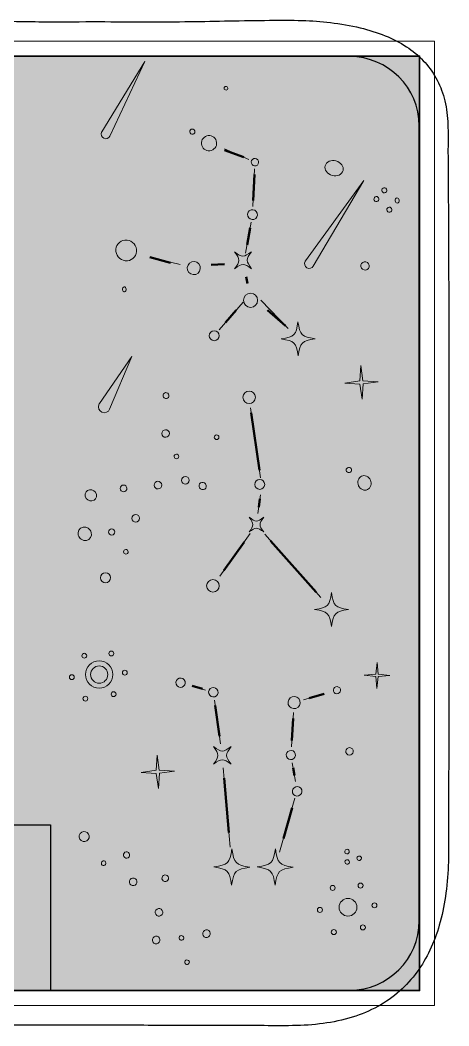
# Model space of a CAD drawing. Header units: millimetres. Extents: x -366 to 289, y -244 to 75.
# Drawn here: x -300.5 to -275.5, y -18.7 to 39.7 of the extents above; entities that cross this region are included whole.
import ezdxf

# ---------------------------------------------------------------- set-up
doc = ezdxf.new("R2010")
doc.units = ezdxf.units.MM
doc.header["$MEASUREMENT"] = 0
doc.layers.add('_U+56FE_U+5C42 1', color=7, linetype='Continuous')

# ---------------------------------------------------------------- blocks, each defined once
blk = doc.blocks.new('block 34')
at = {"layer": '_U+56FE_U+5C42 1', "true_color": 0xffffff}
h = blk.add_hatch(color=7, dxfattribs=at)
h.dxf.hatch_style = 2
h.paths.add_polyline_path([(-342.466, 37.619), (-277.225, 37.619), (-277.225, -16.659), (-342.466, -16.659)])
at = {"layer": '_U+56FE_U+5C42 1', "lineweight": 0}
for points in [[(-342.466, 37.619), (-277.225, 37.619), (-277.225, -16.659), (-342.466, -16.659), (-342.466, 37.619)], [(-342.43, -16.623), (-277.261, -16.623), (-277.261, 37.583), (-342.43, 37.583), (-342.43, -16.623)]]:
    blk.add_lwpolyline(points, dxfattribs=at)
at = {"layer": '_U+56FE_U+5C42 1', "color": 1, "lineweight": 25, "true_color": 0xff1515}
blk.add_open_spline([(-338.836, 37.583), (-338.836, 37.583), (-281.287, 37.583), (-281.287, 37.583), (-279.063, 37.583), (-277.261, 35.781), (-277.261, 33.557), (-277.261, 33.557), (-277.261, -12.597), (-277.261, -12.597), (-277.261, -14.82), (-279.063, -16.623), (-281.287, -16.623), (-281.287, -16.623), (-298.683, -16.623), (-298.683, -16.623), (-298.683, -16.623), (-298.683, -7.025), (-298.683, -7.025), (-298.683, -7.025), (-309.671, -7.025), (-309.671, -7.025), (-309.671, -7.025), (-309.671, -16.623), (-309.671, -16.623), (-309.671, -16.623), (-338.404, -16.623), (-338.404, -16.623), (-340.628, -16.623), (-342.43, -14.82), (-342.43, -12.597), (-342.43, -12.597), (-342.43, 33.988), (-342.43, 33.988), (-342.43, 35.974), (-340.821, 37.583), (-338.836, 37.583)], degree=3, knots=[0, 0, 0, 0, 1, 1, 1, 2, 2, 2, 3, 3, 3, 4, 4, 4, 5, 5, 5, 6, 6, 6, 7, 7, 7, 8, 8, 8, 9, 9, 9, 10, 10, 10, 11, 11, 11, 12, 12, 12, 12], dxfattribs=at)
blk = doc.blocks.new('block 33')
at = {"layer": '_U+56FE_U+5C42 1', "lineweight": 0}
blk.add_lwpolyline([(-343.329, -17.521), (-276.362, -17.521), (-276.362, 38.482), (-343.329, 38.482), (-343.329, -17.521)], dxfattribs=at)
at = {"layer": '_U+56FE_U+5C42 1'}
blk.add_blockref('block 34', (0, 0), dxfattribs=at)
blk = doc.blocks.new('block 32')
at = {"layer": '_U+56FE_U+5C42 1'}
blk.add_blockref('block 33', (0, 0), dxfattribs=at)
blk = doc.blocks.new('block 31')
at = {"layer": '_U+56FE_U+5C42 1', "lineweight": 0}
blk.add_open_spline([(-338.836, 37.583), (-338.836, 37.583), (-281.287, 37.583), (-281.287, 37.583), (-279.063, 37.583), (-277.261, 35.781), (-277.261, 33.557), (-277.261, 33.557), (-277.261, -12.597), (-277.261, -12.597), (-277.261, -14.82), (-279.063, -16.623), (-281.287, -16.623), (-281.287, -16.623), (-298.683, -16.623), (-298.683, -16.623), (-298.683, -16.623), (-298.683, -7.025), (-298.683, -7.025), (-298.683, -7.025), (-309.671, -7.025), (-309.671, -7.025), (-309.671, -7.025), (-309.671, -16.623), (-309.671, -16.623), (-309.671, -16.623), (-338.404, -16.623), (-338.404, -16.623), (-340.628, -16.623), (-342.43, -14.82), (-342.43, -12.597), (-342.43, -12.597), (-342.43, 33.988), (-342.43, 33.988), (-342.43, 35.974), (-340.821, 37.583), (-338.836, 37.583)], degree=3, knots=[0, 0, 0, 0, 1, 1, 1, 2, 2, 2, 3, 3, 3, 4, 4, 4, 5, 5, 5, 6, 6, 6, 7, 7, 7, 8, 8, 8, 9, 9, 9, 10, 10, 10, 11, 11, 11, 12, 12, 12, 12], dxfattribs=at)
at = {"layer": '_U+56FE_U+5C42 1'}
blk.add_blockref('block 32', (0, 0), dxfattribs=at)
blk = doc.blocks.new('block 35')
at = {"layer": '_U+56FE_U+5C42 1', "lineweight": 0}
for points, knots in [([(-331.897, -7.636), (-330.902, -7.608), (-330.077, -8.417), (-330.082, -9.423), (-330.086, -10.443), (-330.879, -11.218), (-331.912, -11.217), (-332.942, -11.217), (-333.735, -10.431), (-333.734, -9.4), (-333.733, -8.44), (-332.92, -7.597), (-331.897, -7.636)], [0, 0, 0, 0, 1, 1, 1, 2, 2, 2, 3, 3, 3, 4, 4, 4, 4]), ([(-328.998, -9.416), (-328.998, -8.898), (-328.996, -8.381), (-328.999, -7.863), (-329, -7.753), (-328.963, -7.694), (-328.847, -7.696), (-328.275, -7.706), (-327.701, -7.694), (-327.131, -7.732), (-326.798, -7.754), (-326.488, -7.886), (-326.313, -8.21), (-326.279, -8.273), (-326.248, -8.34), (-326.231, -8.409), (-326.124, -8.864), (-326.155, -9.448), (-326.535, -9.748), (-326.588, -9.79), (-326.644, -9.831), (-326.703, -9.861), (-326.797, -9.909), (-326.798, -9.968), (-326.743, -10.045), (-326.517, -10.362), (-326.291, -10.678), (-326.068, -10.996), (-326.044, -11.031), (-326.038, -11.078), (-326.024, -11.119), (-326.063, -11.13), (-326.102, -11.151), (-326.141, -11.152), (-326.353, -11.155), (-326.565, -11.15), (-326.777, -11.156), (-326.877, -11.159), (-326.944, -11.121), (-326.999, -11.04), (-327.2, -10.747), (-327.404, -10.457), (-327.604, -10.164), (-327.656, -10.087), (-327.719, -10.045), (-327.815, -10.052), (-327.9, -10.057), (-327.985, -10.057), (-328.069, -10.052), (-328.169, -10.047), (-328.206, -10.091), (-328.205, -10.187), (-328.203, -10.454), (-328.21, -10.722), (-328.203, -10.989), (-328.2, -11.113), (-328.253, -11.156), (-328.368, -11.154), (-328.521, -11.151), (-328.674, -11.154), (-328.826, -11.153), (-328.968, -11.153), (-328.996, -11.126), (-328.997, -10.981), (-328.998, -10.459), (-328.997, -9.937), (-328.997, -9.416), (-328.997, -9.416), (-328.998, -9.416), (-328.998, -9.416)], [0, 0, 0, 0, 1, 1, 1, 2, 2, 2, 3, 3, 3, 4, 4, 4, 5, 5, 5, 6, 6, 6, 7, 7, 7, 8, 8, 8, 9, 9, 9, 10, 10, 10, 11, 11, 11, 12, 12, 12, 13, 13, 13, 14, 14, 14, 15, 15, 15, 16, 16, 16, 17, 17, 17, 18, 18, 18, 19, 19, 19, 20, 20, 20, 21, 21, 21, 22, 22, 22, 23, 23, 23, 23]), ([(-322.765, -9.329), (-322.618, -9.445), (-322.459, -9.534), (-322.346, -9.664), (-321.967, -10.097), (-322.199, -10.891), (-322.753, -11.05), (-322.965, -11.112), (-323.192, -11.142), (-323.414, -11.149), (-323.863, -11.164), (-324.313, -11.154), (-324.763, -11.154), (-324.915, -11.154), (-324.94, -11.129), (-324.94, -10.975), (-324.941, -9.953), (-324.942, -8.93), (-324.941, -7.908), (-324.941, -7.707), (-324.926, -7.694), (-324.72, -7.695), (-324.275, -7.696), (-323.829, -7.694), (-323.384, -7.703), (-323.108, -7.709), (-322.847, -7.771), (-322.633, -7.965), (-322.498, -8.088), (-322.407, -8.238), (-322.379, -8.42), (-322.323, -8.776), (-322.388, -9.087), (-322.721, -9.291), (-322.739, -9.302), (-322.753, -9.318), (-322.765, -9.329)], [0, 0, 0, 0, 1, 1, 1, 2, 2, 2, 3, 3, 3, 4, 4, 4, 5, 5, 5, 6, 6, 6, 7, 7, 7, 8, 8, 8, 9, 9, 9, 10, 10, 10, 11, 11, 11, 12, 12, 12, 12]), ([(-320.292, -9.424), (-320.292, -9.95), (-320.295, -10.476), (-320.29, -11.001), (-320.289, -11.111), (-320.328, -11.157), (-320.436, -11.155), (-320.602, -11.152), (-320.767, -11.154), (-320.932, -11.154), (-321.028, -11.154), (-321.078, -11.121), (-321.078, -11.012), (-321.075, -9.956), (-321.075, -8.901), (-321.077, -7.845), (-321.078, -7.741), (-321.036, -7.698), (-320.936, -7.698), (-320.767, -7.698), (-320.597, -7.697), (-320.428, -7.697), (-320.328, -7.697), (-320.289, -7.743), (-320.29, -7.848), (-320.295, -8.373), (-320.293, -8.899), (-320.292, -9.424)], [0, 0, 0, 0, 1, 1, 1, 2, 2, 2, 3, 3, 3, 4, 4, 4, 5, 5, 5, 6, 6, 6, 7, 7, 7, 8, 8, 8, 9, 9, 9, 9]), ([(-317.449, -9.771), (-317.449, -10.183), (-317.452, -10.594), (-317.447, -11.005), (-317.446, -11.115), (-317.484, -11.159), (-317.594, -11.155), (-317.751, -11.15), (-317.908, -11.151), (-318.065, -11.155), (-318.177, -11.159), (-318.221, -11.119), (-318.221, -11.001), (-318.218, -10.191), (-318.22, -9.38), (-318.221, -8.57), (-318.221, -8.384), (-318.234, -8.371), (-318.426, -8.371), (-318.634, -8.37), (-318.841, -8.369), (-319.049, -8.371), (-319.161, -8.373), (-319.212, -8.325), (-319.207, -8.21), (-319.202, -8.092), (-319.199, -7.972), (-319.207, -7.854), (-319.215, -7.726), (-319.154, -7.697), (-319.039, -7.698), (-318.399, -7.7), (-317.759, -7.697), (-317.118, -7.697), (-316.961, -7.697), (-316.804, -7.697), (-316.648, -7.698), (-316.476, -7.7), (-316.465, -7.712), (-316.464, -7.876), (-316.463, -7.982), (-316.461, -8.088), (-316.462, -8.194), (-316.462, -8.344), (-316.488, -8.371), (-316.641, -8.372), (-316.84, -8.373), (-317.04, -8.37), (-317.239, -8.371), (-317.446, -8.372), (-317.448, -8.375), (-317.448, -8.588), (-317.448, -8.983), (-317.448, -9.377), (-317.448, -9.771), (-317.448, -9.771), (-317.449, -9.771), (-317.449, -9.771)], [0, 0, 0, 0, 1, 1, 1, 2, 2, 2, 3, 3, 3, 4, 4, 4, 5, 5, 5, 6, 6, 6, 7, 7, 7, 8, 8, 8, 9, 9, 9, 10, 10, 10, 11, 11, 11, 12, 12, 12, 13, 13, 13, 14, 14, 14, 15, 15, 15, 16, 16, 16, 17, 17, 17, 18, 18, 18, 19, 19, 19, 19]), ([(-330.889, -9.456), (-330.875, -9.149), (-330.967, -8.882), (-331.167, -8.648), (-331.491, -8.27), (-332.037, -8.224), (-332.412, -8.452), (-332.977, -8.796), (-333.071, -9.614), (-332.718, -10.111), (-332.43, -10.515), (-331.903, -10.65), (-331.466, -10.425), (-331.076, -10.225), (-330.9, -9.887), (-330.889, -9.456)], [0, 0, 0, 0, 1, 1, 1, 2, 2, 2, 3, 3, 3, 4, 4, 4, 5, 5, 5, 5]), ([(-328.205, -8.874), (-328.206, -8.874), (-328.206, -8.874), (-328.206, -8.874), (-328.206, -8.997), (-328.203, -9.12), (-328.207, -9.243), (-328.21, -9.338), (-328.176, -9.385), (-328.075, -9.382), (-327.872, -9.376), (-327.667, -9.388), (-327.465, -9.369), (-327.18, -9.342), (-327.033, -9.247), (-326.982, -8.978), (-326.926, -8.684), (-327.039, -8.374), (-327.418, -8.374), (-327.643, -8.374), (-327.867, -8.37), (-328.092, -8.364), (-328.177, -8.362), (-328.205, -8.405), (-328.205, -8.48), (-328.205, -8.612), (-328.205, -8.743), (-328.205, -8.874)], [0, 0, 0, 0, 1, 1, 1, 2, 2, 2, 3, 3, 3, 4, 4, 4, 5, 5, 5, 6, 6, 6, 7, 7, 7, 8, 8, 8, 9, 9, 9, 9]), ([(-323.784, -9.085), (-323.784, -9.086), (-323.784, -9.088), (-323.784, -9.089), (-323.666, -9.078), (-323.547, -9.074), (-323.43, -9.056), (-323.255, -9.028), (-323.158, -8.906), (-323.157, -8.728), (-323.157, -8.541), (-323.254, -8.404), (-323.427, -8.384), (-323.62, -8.362), (-323.815, -8.363), (-324.009, -8.353), (-324.107, -8.347), (-324.148, -8.395), (-324.148, -8.489), (-324.147, -8.633), (-324.15, -8.777), (-324.148, -8.921), (-324.146, -9.068), (-324.127, -9.084), (-323.975, -9.085), (-323.911, -9.085), (-323.848, -9.085), (-323.784, -9.085)], [0, 0, 0, 0, 1, 1, 1, 2, 2, 2, 3, 3, 3, 4, 4, 4, 5, 5, 5, 6, 6, 6, 7, 7, 7, 8, 8, 8, 9, 9, 9, 9]), ([(-323.732, -10.49), (-323.732, -10.493), (-323.732, -10.496), (-323.732, -10.499), (-323.58, -10.488), (-323.425, -10.488), (-323.276, -10.46), (-323.195, -10.445), (-323.103, -10.399), (-323.05, -10.337), (-322.851, -10.103), (-322.988, -9.77), (-323.303, -9.734), (-323.547, -9.707), (-323.794, -9.716), (-324.04, -9.708), (-324.115, -9.706), (-324.148, -9.748), (-324.148, -9.819), (-324.148, -10.006), (-324.147, -10.192), (-324.146, -10.379), (-324.146, -10.458), (-324.103, -10.492), (-324.025, -10.491), (-323.927, -10.489), (-323.83, -10.49), (-323.732, -10.49)], [0, 0, 0, 0, 1, 1, 1, 2, 2, 2, 3, 3, 3, 4, 4, 4, 5, 5, 5, 6, 6, 6, 7, 7, 7, 8, 8, 8, 9, 9, 9, 9])]:
    blk.add_open_spline(points, degree=3, knots=knots, dxfattribs=at)
blk = doc.blocks.new('block 30')
at = {"layer": '_U+56FE_U+5C42 1'}
for name in ['block 31', 'block 35']:
    blk.add_blockref(name, (0, 0), dxfattribs=at)
blk = doc.blocks.new('block 47')
at = {"layer": '_U+56FE_U+5C42 1', "color": 7, "lineweight": 25, "true_color": 0xffffff}
blk.add_open_spline([(-302.414, 39.665), (-301.249, 39.637), (-300.083, 39.612), (-298.918, 39.607), (-297.903, 39.603), (-296.889, 39.614), (-295.874, 39.612), (-294.939, 39.61), (-294.005, 39.598), (-293.07, 39.597), (-292.234, 39.595), (-291.399, 39.603), (-290.563, 39.615), (-289.808, 39.626), (-289.053, 39.641), (-288.298, 39.654), (-287.518, 39.668), (-286.739, 39.679), (-285.96, 39.688), (-285.321, 39.695), (-284.683, 39.7), (-284.045, 39.679), (-283.501, 39.661), (-282.956, 39.623), (-282.415, 39.559), (-281.836, 39.49), (-281.259, 39.391), (-280.692, 39.253), (-280.194, 39.132), (-279.704, 38.981), (-279.229, 38.789), (-278.801, 38.616), (-278.386, 38.409), (-278, 38.157), (-277.644, 37.924), (-277.312, 37.653), (-277.02, 37.345), (-276.735, 37.045), (-276.487, 36.71), (-276.284, 36.349), (-276.078, 35.98), (-275.919, 35.585), (-275.81, 35.177), (-275.69, 34.734), (-275.629, 34.277), (-275.602, 33.819), (-275.573, 33.337), (-275.583, 32.854), (-275.585, 32.372), (-275.588, 31.862), (-275.581, 31.353), (-275.577, 30.843), (-275.573, 30.371), (-275.571, 29.899), (-275.568, 29.426), (-275.566, 29.025), (-275.564, 28.624), (-275.562, 28.222), (-275.56, 27.753), (-275.558, 27.283), (-275.556, 26.814), (-275.553, 26.214), (-275.55, 25.615), (-275.548, 25.015), (-275.546, 24.195), (-275.543, 23.375), (-275.542, 22.556), (-275.54, 21.448), (-275.539, 20.34), (-275.538, 19.233), (-275.537, 17.92), (-275.536, 16.607), (-275.535, 15.294), (-275.534, 14.163), (-275.534, 13.032), (-275.533, 11.901), (-275.533, 10.686), (-275.533, 9.471), (-275.533, 8.256), (-275.534, 7.059), (-275.535, 5.862), (-275.536, 4.665), (-275.537, 3.417), (-275.538, 2.168), (-275.54, 0.919), (-275.541, -0.103), (-275.543, -1.125), (-275.544, -2.147), (-275.546, -2.969), (-275.546, -3.791), (-275.548, -4.614), (-275.55, -5.466), (-275.553, -6.319), (-275.55, -7.172), (-275.548, -7.839), (-275.542, -8.506), (-275.564, -9.174), (-275.583, -9.776), (-275.625, -10.378), (-275.705, -10.975), (-275.78, -11.54), (-275.888, -12.101), (-276.037, -12.652), (-276.173, -13.159), (-276.343, -13.656), (-276.558, -14.135), (-276.759, -14.583), (-276.999, -15.015), (-277.28, -15.419), (-277.564, -15.828), (-277.89, -16.208), (-278.253, -16.549), (-278.63, -16.902), (-279.048, -17.213), (-279.495, -17.474), (-279.953, -17.742), (-280.441, -17.958), (-280.944, -18.128), (-281.488, -18.312), (-282.05, -18.441), (-282.618, -18.528), (-283.202, -18.617), (-283.791, -18.661), (-284.381, -18.679), (-285.008, -18.698), (-285.636, -18.688), (-286.263, -18.685), (-286.908, -18.681), (-287.552, -18.684), (-288.197, -18.684), (-288.79, -18.685), (-289.384, -18.683), (-289.977, -18.68), (-290.659, -18.678), (-291.342, -18.675), (-292.024, -18.671), (-292.686, -18.668), (-293.349, -18.665), (-294.011, -18.663), (-294.74, -18.66), (-295.469, -18.659), (-296.198, -18.659), (-296.945, -18.659), (-297.692, -18.661), (-298.439, -18.662), (-299.271, -18.662), (-300.102, -18.662), (-300.934, -18.665), (-302.084, -18.668), (-303.233, -18.676), (-304.382, -18.683)], degree=3, knots=[0, 0, 0, 0, 1, 1, 1, 2, 2, 2, 3, 3, 3, 4, 4, 4, 5, 5, 5, 6, 6, 6, 7, 7, 7, 8, 8, 8, 9, 9, 9, 10, 10, 10, 11, 11, 11, 12, 12, 12, 13, 13, 13, 14, 14, 14, 15, 15, 15, 16, 16, 16, 17, 17, 17, 18, 18, 18, 19, 19, 19, 20, 20, 20, 21, 21, 21, 22, 22, 22, 23, 23, 23, 24, 24, 24, 25, 25, 25, 26, 26, 26, 27, 27, 27, 28, 28, 28, 29, 29, 29, 30, 30, 30, 31, 31, 31, 32, 32, 32, 33, 33, 33, 34, 34, 34, 35, 35, 35, 36, 36, 36, 37, 37, 37, 38, 38, 38, 39, 39, 39, 40, 40, 40, 41, 41, 41, 42, 42, 42, 43, 43, 43, 44, 44, 44, 45, 45, 45, 46, 46, 46, 47, 47, 47, 48, 48, 48, 49, 49, 49, 50, 50, 50, 50], dxfattribs=at)
blk = doc.blocks.new('block 38')
at = {"layer": '_U+56FE_U+5C42 1'}
blk.add_blockref('block 47', (0, 0), dxfattribs=at)
blk = doc.blocks.new('block 36')
at = {"layer": '_U+56FE_U+5C42 1'}
blk.add_blockref('block 38', (0, 0), dxfattribs=at)
blk = doc.blocks.new('block 352')
at = {"layer": '_U+56FE_U+5C42 1', "lineweight": 0}
blk.add_open_spline([(-290.864, 1.308), (-290.818, 1.164), (-290.899, 1.011), (-291.043, 0.965), (-291.187, 0.92), (-291.341, 1), (-291.386, 1.145), (-291.431, 1.289), (-291.351, 1.442), (-291.207, 1.488), (-291.063, 1.533), (-290.909, 1.453), (-290.864, 1.308)], degree=3, knots=[0, 0, 0, 0, 1, 1, 1, 2, 2, 2, 3, 3, 3, 4, 4, 4, 4], dxfattribs=at)
blk = doc.blocks.new('block 355')
at = {"layer": '_U+56FE_U+5C42 1', "lineweight": 0}
blk.add_lwpolyline([(-284.441, -4.505), (-284.634, -3.432)], dxfattribs=at)
blk = doc.blocks.new('block 356')
at = {"layer": '_U+56FE_U+5C42 1', "color": 18, "lineweight": 50, "true_color": 0x000000}
blk.add_lwpolyline([(-284.503, -4.159), (-284.584, -3.709)], dxfattribs=at)
blk = doc.blocks.new('block 354')
at = {"layer": '_U+56FE_U+5C42 1'}
for name in ['block 355', 'block 356']:
    blk.add_blockref(name, (0, 0), dxfattribs=at)
blk = doc.blocks.new('block 358')
at = {"layer": '_U+56FE_U+5C42 1', "lineweight": 0}
blk.add_lwpolyline([(-282.78, 0.585), (-283.975, 0.238)], dxfattribs=at)
blk = doc.blocks.new('block 359')
at = {"layer": '_U+56FE_U+5C42 1', "color": 18, "lineweight": 50, "true_color": 0x000000}
blk.add_lwpolyline([(-282.78, 0.585), (-283.65, 0.333)], dxfattribs=at)
blk = doc.blocks.new('block 357')
at = {"layer": '_U+56FE_U+5C42 1'}
for name in ['block 358', 'block 359']:
    blk.add_blockref(name, (0, 0), dxfattribs=at)
blk = doc.blocks.new('block 361')
at = {"layer": '_U+56FE_U+5C42 1', "lineweight": 0}
blk.add_lwpolyline([(-288.799, -2.329), (-289.16, 0.222)], dxfattribs=at)
blk = doc.blocks.new('block 362')
at = {"layer": '_U+56FE_U+5C42 1', "color": 18, "lineweight": 50, "true_color": 0x000000}
blk.add_lwpolyline([(-288.863, -1.877), (-289.115, -0.099)], dxfattribs=at)
blk = doc.blocks.new('block 360')
at = {"layer": '_U+56FE_U+5C42 1'}
for name in ['block 361', 'block 362']:
    blk.add_blockref(name, (0, 0), dxfattribs=at)
blk = doc.blocks.new('block 364')
at = {"layer": '_U+56FE_U+5C42 1', "lineweight": 0}
blk.add_lwpolyline([(-290.01, 0.886), (-289.671, 0.795)], dxfattribs=at)
blk = doc.blocks.new('block 365')
at = {"layer": '_U+56FE_U+5C42 1', "color": 18, "lineweight": 50, "true_color": 0x000000}
blk.add_lwpolyline([(-290.455, 1.053), (-289.853, 0.869)], dxfattribs=at)
blk = doc.blocks.new('block 363')
at = {"layer": '_U+56FE_U+5C42 1'}
for name in ['block 365', 'block 364']:
    blk.add_blockref(name, (0, 0), dxfattribs=at)
blk = doc.blocks.new('block 367')
at = {"layer": '_U+56FE_U+5C42 1', "lineweight": 0}
blk.add_lwpolyline([(-284.565, -0.503), (-284.687, -2.498)], dxfattribs=at)
blk = doc.blocks.new('block 368')
at = {"layer": '_U+56FE_U+5C42 1', "color": 18, "lineweight": 50, "true_color": 0x000000}
blk.add_lwpolyline([(-284.587, -0.855), (-284.665, -2.13)], dxfattribs=at)
blk = doc.blocks.new('block 366')
at = {"layer": '_U+56FE_U+5C42 1'}
for name in ['block 367', 'block 368']:
    blk.add_blockref(name, (0, 0), dxfattribs=at)
blk = doc.blocks.new('block 370')
at = {"layer": '_U+56FE_U+5C42 1', "lineweight": 0}
blk.add_lwpolyline([(-288.644, -3.709), (-288.249, -8.316)], dxfattribs=at)
blk = doc.blocks.new('block 371')
at = {"layer": '_U+56FE_U+5C42 1', "color": 18, "lineweight": 50, "true_color": 0x000000}
blk.add_lwpolyline([(-288.593, -4.305), (-288.321, -7.477)], dxfattribs=at)
blk = doc.blocks.new('block 369')
at = {"layer": '_U+56FE_U+5C42 1'}
for name in ['block 370', 'block 371']:
    blk.add_blockref(name, (0, 0), dxfattribs=at)
blk = doc.blocks.new('block 373')
at = {"layer": '_U+56FE_U+5C42 1', "lineweight": 0}
blk.add_lwpolyline([(-285.379, -8.602), (-284.489, -5.471)], dxfattribs=at)
blk = doc.blocks.new('block 374')
at = {"layer": '_U+56FE_U+5C42 1', "color": 18, "lineweight": 50, "true_color": 0x000000}
blk.add_lwpolyline([(-285.155, -7.814), (-284.65, -6.04)], dxfattribs=at)
blk = doc.blocks.new('block 372')
at = {"layer": '_U+56FE_U+5C42 1'}
for name in ['block 373', 'block 374']:
    blk.add_blockref(name, (0, 0), dxfattribs=at)
blk = doc.blocks.new('block 351')
at = {"layer": '_U+56FE_U+5C42 1', "lineweight": 0}
for points in [[(-288.963, 0.757), (-288.918, 0.612), (-288.998, 0.459), (-289.142, 0.413), (-289.286, 0.368), (-289.44, 0.449), (-289.485, 0.593), (-289.531, 0.737), (-289.45, 0.89), (-289.306, 0.936), (-289.162, 0.981), (-289.008, 0.901), (-288.963, 0.757)], [(-281.84, 0.855), (-281.805, 0.746), (-281.866, 0.629), (-281.976, 0.595), (-282.085, 0.561), (-282.202, 0.622), (-282.236, 0.731), (-282.271, 0.84), (-282.21, 0.957), (-282.1, 0.991), (-281.991, 1.026), (-281.874, 0.965), (-281.84, 0.855)], [(-284.192, 0.182), (-284.134, -0.004), (-284.237, -0.202), (-284.424, -0.26), (-284.61, -0.319), (-284.809, -0.215), (-284.867, -0.029), (-284.926, 0.157), (-284.822, 0.355), (-284.635, 0.414), (-284.449, 0.472), (-284.251, 0.369), (-284.192, 0.182)], [(-288.196, -3.502), (-288.657, -3.161), (-288.753, -3.161), (-289.214, -3.502), (-288.873, -3.042), (-288.873, -2.945), (-289.214, -2.485), (-288.753, -2.826), (-288.657, -2.826), (-288.196, -2.485), (-288.538, -2.945), (-288.538, -3.042), (-288.196, -3.502)], [(-284.462, -2.893), (-284.418, -3.034), (-284.496, -3.183), (-284.636, -3.227), (-284.777, -3.271), (-284.927, -3.193), (-284.971, -3.053), (-285.015, -2.912), (-284.937, -2.763), (-284.796, -2.719), (-284.656, -2.674), (-284.506, -2.753), (-284.462, -2.893)], [(-281.098, -2.695), (-281.062, -2.811), (-281.126, -2.933), (-281.241, -2.969), (-281.357, -3.005), (-281.479, -2.941), (-281.515, -2.826), (-281.551, -2.711), (-281.487, -2.589), (-281.372, -2.552), (-281.257, -2.516), (-281.134, -2.58), (-281.098, -2.695)], [(-284.088, -4.994), (-284.042, -5.14), (-284.124, -5.296), (-284.27, -5.342), (-284.416, -5.387), (-284.572, -5.306), (-284.618, -5.16), (-284.663, -5.014), (-284.582, -4.859), (-284.436, -4.813), (-284.29, -4.767), (-284.134, -4.848), (-284.088, -4.994)], [(-287.098, -9.487), (-287.928, -9.601), (-288.029, -9.7), (-288.16, -10.527), (-288.275, -9.698), (-288.374, -9.597), (-289.202, -9.465), (-288.372, -9.351), (-288.271, -9.252), (-288.139, -8.425), (-288.024, -9.254), (-287.925, -9.355), (-287.098, -9.487)], [(-284.576, -9.487), (-285.406, -9.601), (-285.507, -9.7), (-285.638, -10.527), (-285.753, -9.698), (-285.852, -9.597), (-286.68, -9.465), (-285.85, -9.351), (-285.749, -9.252), (-285.617, -8.425), (-285.502, -9.254), (-285.403, -9.355), (-284.576, -9.487)], [(-281.329, -8.536), (-281.307, -8.605), (-281.346, -8.678), (-281.415, -8.7), (-281.484, -8.721), (-281.557, -8.683), (-281.579, -8.614), (-281.601, -8.545), (-281.562, -8.472), (-281.493, -8.45), (-281.424, -8.428), (-281.351, -8.467), (-281.329, -8.536)], [(-281.32, -9.141), (-281.298, -9.21), (-281.337, -9.283), (-281.406, -9.305), (-281.475, -9.327), (-281.548, -9.288), (-281.57, -9.219), (-281.591, -9.15), (-281.553, -9.077), (-281.484, -9.055), (-281.415, -9.034), (-281.342, -9.072), (-281.32, -9.141)], [(-280.621, -8.925), (-280.6, -8.994), (-280.638, -9.068), (-280.707, -9.089), (-280.776, -9.111), (-280.849, -9.072), (-280.871, -9.004), (-280.893, -8.935), (-280.854, -8.861), (-280.785, -8.84), (-280.716, -8.818), (-280.643, -8.856), (-280.621, -8.925)]]:
    blk.add_open_spline(points, degree=3, knots=[0, 0, 0, 0, 1, 1, 1, 2, 2, 2, 3, 3, 3, 4, 4, 4, 4], dxfattribs=at)
at = {"layer": '_U+56FE_U+5C42 1'}
for name in ['block 352', 'block 363', 'block 357', 'block 360', 'block 366', 'block 354', 'block 369', 'block 372']:
    blk.add_blockref(name, (0, 0), dxfattribs=at)
blk = doc.blocks.new('block 392')
at = {"layer": '_U+56FE_U+5C42 1', "lineweight": 0}
blk.add_open_spline([(-281.372, 5.474), (-282.146, 5.359), (-282.239, 5.265), (-282.354, 4.49), (-282.469, 5.265), (-282.563, 5.359), (-283.337, 5.474), (-282.563, 5.589), (-282.469, 5.683), (-282.354, 6.458), (-282.239, 5.683), (-282.146, 5.589), (-281.372, 5.474)], degree=3, knots=[0, 0, 0, 0, 1, 1, 1, 2, 2, 2, 3, 3, 3, 4, 4, 4, 4], dxfattribs=at)
blk = doc.blocks.new('block 395')
at = {"layer": '_U+56FE_U+5C42 1', "lineweight": 0}
blk.add_lwpolyline([(-282.98, 6.181), (-286.237, 9.861)], dxfattribs=at)
blk = doc.blocks.new('block 396')
at = {"layer": '_U+56FE_U+5C42 1', "color": 18, "lineweight": 50, "true_color": 0x000000}
blk.add_lwpolyline([(-283.252, 6.488), (-285.893, 9.473)], dxfattribs=at)
blk = doc.blocks.new('block 394')
at = {"layer": '_U+56FE_U+5C42 1'}
for name in ['block 395', 'block 396']:
    blk.add_blockref(name, (0, 0), dxfattribs=at)
blk = doc.blocks.new('block 398')
at = {"layer": '_U+56FE_U+5C42 1', "lineweight": 0}
blk.add_lwpolyline([(-287.057, 17.195), (-286.487, 13.119)], dxfattribs=at)
blk = doc.blocks.new('block 399')
at = {"layer": '_U+56FE_U+5C42 1', "color": 18, "lineweight": 50, "true_color": 0x000000}
blk.add_lwpolyline([(-287.016, 16.907), (-286.549, 13.567)], dxfattribs=at)
blk = doc.blocks.new('block 397')
at = {"layer": '_U+56FE_U+5C42 1'}
for name in ['block 398', 'block 399']:
    blk.add_blockref(name, (0, 0), dxfattribs=at)
blk = doc.blocks.new('block 401')
at = {"layer": '_U+56FE_U+5C42 1', "lineweight": 0}
blk.add_lwpolyline([(-288.855, 7.405), (-287.083, 9.895)], dxfattribs=at)
blk = doc.blocks.new('block 402')
at = {"layer": '_U+56FE_U+5C42 1', "color": 18, "lineweight": 50, "true_color": 0x000000}
blk.add_lwpolyline([(-288.605, 7.752), (-287.434, 9.383)], dxfattribs=at)
blk = doc.blocks.new('block 400')
at = {"layer": '_U+56FE_U+5C42 1'}
for name in ['block 401', 'block 402']:
    blk.add_blockref(name, (0, 0), dxfattribs=at)
blk = doc.blocks.new('block 404')
at = {"layer": '_U+56FE_U+5C42 1', "lineweight": 0}
blk.add_lwpolyline([(-286.632, 11.058), (-286.487, 12.134)], dxfattribs=at)
blk = doc.blocks.new('block 405')
at = {"layer": '_U+56FE_U+5C42 1', "color": 18, "lineweight": 50, "true_color": 0x000000}
blk.add_lwpolyline([(-286.583, 11.417), (-286.517, 11.907)], dxfattribs=at)
blk = doc.blocks.new('block 403')
at = {"layer": '_U+56FE_U+5C42 1'}
for name in ['block 404', 'block 405']:
    blk.add_blockref(name, (0, 0), dxfattribs=at)
blk = doc.blocks.new('block 391')
at = {"layer": '_U+56FE_U+5C42 1', "lineweight": 0}
for points in [[(-286.778, 17.801), (-286.778, 17.6), (-286.94, 17.437), (-287.141, 17.437), (-287.342, 17.437), (-287.505, 17.6), (-287.505, 17.801), (-287.505, 18.002), (-287.342, 18.165), (-287.141, 18.165), (-286.94, 18.165), (-286.778, 18.002), (-286.778, 17.801)], [(-286.237, 12.74), (-286.237, 12.582), (-286.365, 12.453), (-286.523, 12.453), (-286.681, 12.453), (-286.809, 12.582), (-286.809, 12.74), (-286.809, 12.898), (-286.681, 13.026), (-286.523, 13.026), (-286.365, 13.026), (-286.237, 12.898), (-286.237, 12.74)], [(-286.295, 9.981), (-286.679, 10.266), (-286.76, 10.266), (-287.144, 9.981), (-286.859, 10.366), (-286.859, 10.447), (-287.144, 10.831), (-286.76, 10.546), (-286.679, 10.546), (-286.295, 10.831), (-286.58, 10.447), (-286.58, 10.366), (-286.295, 9.981)], [(-288.884, 6.852), (-288.884, 6.651), (-289.046, 6.488), (-289.247, 6.488), (-289.448, 6.488), (-289.611, 6.651), (-289.611, 6.852), (-289.611, 7.054), (-289.448, 7.217), (-289.247, 7.217), (-289.046, 7.217), (-288.884, 7.054), (-288.884, 6.852)]]:
    blk.add_open_spline(points, degree=3, knots=[0, 0, 0, 0, 1, 1, 1, 2, 2, 2, 3, 3, 3, 4, 4, 4, 4], dxfattribs=at)
at = {"layer": '_U+56FE_U+5C42 1'}
for name in ['block 397', 'block 403', 'block 400', 'block 394', 'block 392']:
    blk.add_blockref(name, (0, 0), dxfattribs=at)
blk = doc.blocks.new('block 422')
at = {"layer": '_U+56FE_U+5C42 1', "lineweight": 0}
blk.add_open_spline([(-283.305, 21.202), (-284.085, 21.08), (-284.179, 20.985), (-284.289, 20.203), (-284.411, 20.983), (-284.506, 21.077), (-285.287, 21.187), (-284.507, 21.309), (-284.414, 21.404), (-284.303, 22.187), (-284.182, 21.406), (-284.087, 21.312), (-283.305, 21.202)], degree=3, knots=[0, 0, 0, 0, 1, 1, 1, 2, 2, 2, 3, 3, 3, 4, 4, 4, 4], dxfattribs=at)
blk = doc.blocks.new('block 425')
at = {"layer": '_U+56FE_U+5C42 1', "lineweight": 0}
blk.add_lwpolyline([(-292.906, 25.944), (-291.15, 25.509)], dxfattribs=at)
blk = doc.blocks.new('block 426')
at = {"layer": '_U+56FE_U+5C42 1', "color": 18, "lineweight": 50, "true_color": 0x000000}
blk.add_lwpolyline([(-292.906, 25.944), (-291.718, 25.6)], dxfattribs=at)
blk = doc.blocks.new('block 424')
at = {"layer": '_U+56FE_U+5C42 1'}
for name in ['block 425', 'block 426']:
    blk.add_blockref(name, (0, 0), dxfattribs=at)
blk = doc.blocks.new('block 428')
at = {"layer": '_U+56FE_U+5C42 1', "lineweight": 0}
blk.add_lwpolyline([(-288.567, 32.23), (-287.151, 31.604)], dxfattribs=at)
blk = doc.blocks.new('block 429')
at = {"layer": '_U+56FE_U+5C42 1', "color": 18, "lineweight": 50, "true_color": 0x000000}
blk.add_lwpolyline([(-288.567, 32.148), (-287.458, 31.74)], dxfattribs=at)
blk = doc.blocks.new('block 427')
at = {"layer": '_U+56FE_U+5C42 1'}
for name in ['block 428', 'block 429']:
    blk.add_blockref(name, (0, 0), dxfattribs=at)
blk = doc.blocks.new('block 431')
at = {"layer": '_U+56FE_U+5C42 1', "lineweight": 0}
blk.add_lwpolyline([(-287.026, 27.966), (-287.348, 26.177)], dxfattribs=at)
blk = doc.blocks.new('block 432')
at = {"layer": '_U+56FE_U+5C42 1', "color": 18, "lineweight": 50, "true_color": 0x000000}
blk.add_lwpolyline([(-287.087, 27.63), (-287.261, 26.662)], dxfattribs=at)
blk = doc.blocks.new('block 430')
at = {"layer": '_U+56FE_U+5C42 1'}
for name in ['block 431', 'block 432']:
    blk.add_blockref(name, (0, 0), dxfattribs=at)
blk = doc.blocks.new('block 434')
at = {"layer": '_U+56FE_U+5C42 1', "lineweight": 0}
blk.add_lwpolyline([(-286.455, 23.431), (-284.877, 21.796)], dxfattribs=at)
blk = doc.blocks.new('block 435')
at = {"layer": '_U+56FE_U+5C42 1', "color": 18, "lineweight": 50, "true_color": 0x000000}
blk.add_lwpolyline([(-286.078, 22.865), (-285.033, 21.958)], dxfattribs=at)
blk = doc.blocks.new('block 433')
at = {"layer": '_U+56FE_U+5C42 1'}
for name in ['block 434', 'block 435']:
    blk.add_blockref(name, (0, 0), dxfattribs=at)
blk = doc.blocks.new('block 437')
at = {"layer": '_U+56FE_U+5C42 1', "lineweight": 0}
blk.add_lwpolyline([(-286.925, 28.88), (-286.825, 31.06)], dxfattribs=at)
blk = doc.blocks.new('block 438')
at = {"layer": '_U+56FE_U+5C42 1', "color": 18, "lineweight": 50, "true_color": 0x000000}
blk.add_lwpolyline([(-286.909, 29.226), (-286.839, 30.741)], dxfattribs=at)
blk = doc.blocks.new('block 436')
at = {"layer": '_U+56FE_U+5C42 1'}
for name in ['block 437', 'block 438']:
    blk.add_blockref(name, (0, 0), dxfattribs=at)
blk = doc.blocks.new('block 440')
at = {"layer": '_U+56FE_U+5C42 1', "lineweight": 0}
blk.add_lwpolyline([(-288.884, 21.712), (-287.496, 23.327)], dxfattribs=at)
blk = doc.blocks.new('block 441')
at = {"layer": '_U+56FE_U+5C42 1', "color": 18, "lineweight": 50, "true_color": 0x000000}
blk.add_lwpolyline([(-288.512, 22.145), (-287.893, 22.865)], dxfattribs=at)
blk = doc.blocks.new('block 439')
at = {"layer": '_U+56FE_U+5C42 1'}
for name in ['block 440', 'block 441']:
    blk.add_blockref(name, (0, 0), dxfattribs=at)
blk = doc.blocks.new('block 421')
at = {"layer": '_U+56FE_U+5C42 1', "color": 18, "lineweight": 50, "true_color": 0x000000}
for points in [[(-288.567, 25.536), (-289.353, 25.491)], [(-287.231, 24.398), (-287.31, 24.803)]]:
    blk.add_lwpolyline(points, dxfattribs=at)
at = {"layer": '_U+56FE_U+5C42 1', "lineweight": 0}
for points in [[(-289.05, 32.688), (-288.977, 32.455), (-289.106, 32.206), (-289.34, 32.133), (-289.573, 32.06), (-289.821, 32.19), (-289.894, 32.423), (-289.967, 32.656), (-289.837, 32.905), (-289.604, 32.978), (-289.371, 33.051), (-289.123, 32.921), (-289.05, 32.688)], [(-286.6, 31.516), (-286.564, 31.402), (-286.627, 31.28), (-286.741, 31.245), (-286.856, 31.209), (-286.977, 31.272), (-287.013, 31.387), (-287.049, 31.501), (-286.986, 31.622), (-286.871, 31.658), (-286.757, 31.694), (-286.635, 31.631), (-286.6, 31.516)], [(-286.673, 28.494), (-286.625, 28.342), (-286.709, 28.181), (-286.861, 28.133), (-287.012, 28.086), (-287.174, 28.17), (-287.221, 28.322), (-287.269, 28.473), (-287.184, 28.635), (-287.033, 28.682), (-286.882, 28.73), (-286.72, 28.646), (-286.673, 28.494)], [(-289.995, 25.415), (-289.932, 25.214), (-290.043, 25.001), (-290.243, 24.938), (-290.444, 24.875), (-290.657, 24.986), (-290.719, 25.187), (-290.782, 25.387), (-290.671, 25.6), (-290.471, 25.663), (-290.271, 25.726), (-290.057, 25.615), (-289.995, 25.415)], [(-287, 25.263), (-287.45, 25.591), (-287.544, 25.591), (-287.989, 25.256), (-287.661, 25.706), (-287.662, 25.8), (-287.996, 26.245), (-287.547, 25.917), (-287.453, 25.917), (-287.008, 26.253), (-287.336, 25.802), (-287.335, 25.708), (-287, 25.263)], [(-286.647, 23.431), (-286.647, 23.205), (-286.831, 23.022), (-287.056, 23.022), (-287.283, 23.022), (-287.466, 23.205), (-287.466, 23.431), (-287.466, 23.658), (-287.283, 23.841), (-287.056, 23.841), (-286.831, 23.841), (-286.647, 23.658), (-286.647, 23.431)], [(-288.883, 21.377), (-288.883, 21.217), (-289.012, 21.088), (-289.172, 21.088), (-289.331, 21.088), (-289.46, 21.217), (-289.46, 21.377), (-289.46, 21.536), (-289.331, 21.665), (-289.172, 21.665), (-289.012, 21.665), (-288.883, 21.536), (-288.883, 21.377)]]:
    blk.add_open_spline(points, degree=3, knots=[0, 0, 0, 0, 1, 1, 1, 2, 2, 2, 3, 3, 3, 4, 4, 4, 4], dxfattribs=at)
at = {"layer": '_U+56FE_U+5C42 1'}
for name in ['block 427', 'block 436', 'block 430', 'block 424', 'block 433', 'block 439', 'block 422']:
    blk.add_blockref(name, (0, 0), dxfattribs=at)
blk = doc.blocks.new('block 444')
at = {"layer": '_U+56FE_U+5C42 1', "lineweight": 0}
for points in [[(-288.499, 35.85), (-288.441, 35.854), (-288.389, 35.81), (-288.385, 35.751), (-288.38, 35.693), (-288.423, 35.642), (-288.482, 35.638), (-288.54, 35.634), (-288.591, 35.678), (-288.596, 35.737), (-288.601, 35.795), (-288.558, 35.846), (-288.499, 35.85)], [(-290.457, 33.378), (-290.363, 33.385), (-290.281, 33.304), (-290.293, 33.204), (-290.3, 33.149), (-290.34, 33.101), (-290.393, 33.085), (-290.489, 33.054), (-290.583, 33.121), (-290.592, 33.216), (-290.6, 33.299), (-290.539, 33.371), (-290.457, 33.378)], [(-281.716, 30.887), (-281.829, 30.672), (-282.141, 30.596), (-282.412, 30.717), (-282.682, 30.838), (-282.808, 31.111), (-282.693, 31.325), (-282.577, 31.539), (-282.266, 31.614), (-281.997, 31.494), (-281.728, 31.373), (-281.602, 31.102), (-281.716, 30.887)], [(-279.306, 29.965), (-279.225, 29.974), (-279.15, 29.916), (-279.14, 29.835), (-279.129, 29.754), (-279.186, 29.681), (-279.267, 29.671), (-279.348, 29.662), (-279.423, 29.72), (-279.433, 29.801), (-279.444, 29.882), (-279.387, 29.956), (-279.306, 29.965)], [(-279.764, 29.458), (-279.683, 29.468), (-279.608, 29.411), (-279.596, 29.33), (-279.584, 29.249), (-279.64, 29.175), (-279.721, 29.164), (-279.801, 29.154), (-279.877, 29.211), (-279.889, 29.292), (-279.9, 29.373), (-279.845, 29.447), (-279.764, 29.458)], [(-278.423, 29.241), (-278.413, 29.159), (-278.458, 29.087), (-278.523, 29.079), (-278.588, 29.071), (-278.648, 29.13), (-278.658, 29.212), (-278.667, 29.293), (-278.622, 29.365), (-278.557, 29.373), (-278.492, 29.381), (-278.432, 29.322), (-278.423, 29.241)], [(-278.902, 28.809), (-278.837, 28.758), (-278.823, 28.665), (-278.872, 28.601), (-278.921, 28.537), (-279.013, 28.527), (-279.079, 28.578), (-279.145, 28.629), (-279.158, 28.722), (-279.109, 28.786), (-279.06, 28.85), (-278.968, 28.86), (-278.902, 28.809)], [(-293.69, 26.383), (-293.651, 26.051), (-293.888, 25.759), (-294.218, 25.729), (-294.548, 25.699), (-294.847, 25.943), (-294.886, 26.275), (-294.924, 26.606), (-294.687, 26.9), (-294.357, 26.929), (-294.027, 26.958), (-293.727, 26.714), (-293.69, 26.383)], [(-280.45, 25.668), (-280.319, 25.688), (-280.193, 25.597), (-280.169, 25.465), (-280.146, 25.333), (-280.234, 25.21), (-280.365, 25.189), (-280.496, 25.169), (-280.623, 25.26), (-280.646, 25.392), (-280.669, 25.525), (-280.582, 25.648), (-280.45, 25.668)], [(-294.332, 24.181), (-294.285, 24.129), (-294.273, 24.036), (-294.307, 23.972), (-294.341, 23.908), (-294.408, 23.897), (-294.455, 23.949), (-294.503, 24), (-294.514, 24.094), (-294.48, 24.158), (-294.446, 24.222), (-294.38, 24.232), (-294.332, 24.181)], [(-292.006, 18.071), (-291.912, 18.084), (-291.822, 18.019), (-291.805, 17.924), (-291.787, 17.83), (-291.849, 17.742), (-291.943, 17.728), (-292.037, 17.714), (-292.128, 17.78), (-292.145, 17.874), (-292.162, 17.969), (-292.1, 18.057), (-292.006, 18.071)], [(-281.374, 13.732), (-281.29, 13.745), (-281.21, 13.686), (-281.195, 13.602), (-281.179, 13.518), (-281.234, 13.44), (-281.318, 13.428), (-281.402, 13.416), (-281.482, 13.474), (-281.497, 13.558), (-281.513, 13.642), (-281.457, 13.72), (-281.374, 13.732)], [(-289.889, 12.861), (-289.774, 12.881), (-289.661, 12.804), (-289.637, 12.688), (-289.614, 12.573), (-289.687, 12.463), (-289.802, 12.443), (-289.916, 12.423), (-290.029, 12.501), (-290.053, 12.616), (-290.077, 12.732), (-290.003, 12.842), (-289.889, 12.861)], [(-280.625, 12.477), (-280.809, 12.606), (-280.875, 12.871), (-280.771, 13.066), (-280.668, 13.262), (-280.435, 13.315), (-280.251, 13.185), (-280.067, 13.056), (-280.002, 12.793), (-280.105, 12.598), (-280.207, 12.402), (-280.44, 12.348), (-280.625, 12.477)], [(-296.412, 12.436), (-296.232, 12.465), (-296.056, 12.342), (-296.018, 12.161), (-295.98, 11.979), (-296.095, 11.808), (-296.275, 11.779), (-296.454, 11.749), (-296.631, 11.872), (-296.669, 12.054), (-296.707, 12.235), (-296.591, 12.406), (-296.412, 12.436)], [(-296.796, 10.258), (-296.587, 10.298), (-296.375, 10.159), (-296.321, 9.948), (-296.268, 9.736), (-296.392, 9.532), (-296.601, 9.492), (-296.809, 9.452), (-297.022, 9.591), (-297.075, 9.803), (-297.13, 10.014), (-297.004, 10.218), (-296.796, 10.258)]]:
    blk.add_open_spline(points, degree=3, knots=[0, 0, 0, 0, 1, 1, 1, 2, 2, 2, 3, 3, 3, 4, 4, 4, 4], dxfattribs=at)
blk = doc.blocks.new('block 483')
at = {"layer": '_U+56FE_U+5C42 1', "lineweight": 0}
for points in [[(-292.078, 15.491), (-292.192, 15.534), (-292.249, 15.662), (-292.206, 15.777), (-292.162, 15.891), (-292.034, 15.949), (-291.92, 15.905), (-291.806, 15.862), (-291.748, 15.734), (-291.792, 15.619), (-291.835, 15.505), (-291.963, 15.447), (-292.078, 15.491)], [(-289.081, 15.352), (-289.15, 15.379), (-289.185, 15.457), (-289.159, 15.527), (-289.132, 15.596), (-289.054, 15.631), (-288.985, 15.605), (-288.915, 15.578), (-288.88, 15.5), (-288.906, 15.431), (-288.933, 15.361), (-289.011, 15.326), (-289.081, 15.352)], [(-291.413, 14.238), (-291.482, 14.265), (-291.517, 14.343), (-291.491, 14.412), (-291.464, 14.482), (-291.386, 14.517), (-291.316, 14.491), (-291.247, 14.464), (-291.212, 14.386), (-291.238, 14.316), (-291.265, 14.247), (-291.343, 14.212), (-291.413, 14.238)], [(-292.519, 12.494), (-292.634, 12.538), (-292.691, 12.666), (-292.647, 12.78), (-292.604, 12.894), (-292.476, 12.952), (-292.362, 12.908), (-292.247, 12.865), (-292.19, 12.737), (-292.233, 12.623), (-292.277, 12.508), (-292.405, 12.451), (-292.519, 12.494)], [(-290.924, 12.772), (-291.039, 12.815), (-291.096, 12.943), (-291.053, 13.058), (-291.009, 13.172), (-290.881, 13.23), (-290.767, 13.186), (-290.653, 13.143), (-290.595, 13.015), (-290.639, 12.9), (-290.682, 12.786), (-290.81, 12.728), (-290.924, 12.772)], [(-294.509, 12.331), (-294.609, 12.369), (-294.659, 12.481), (-294.621, 12.581), (-294.583, 12.681), (-294.471, 12.731), (-294.371, 12.693), (-294.271, 12.655), (-294.221, 12.543), (-294.259, 12.443), (-294.297, 12.343), (-294.409, 12.293), (-294.509, 12.331)], [(-293.811, 10.566), (-293.925, 10.609), (-293.983, 10.737), (-293.939, 10.852), (-293.896, 10.966), (-293.768, 11.023), (-293.654, 10.98), (-293.539, 10.936), (-293.482, 10.808), (-293.525, 10.694), (-293.569, 10.58), (-293.697, 10.522), (-293.811, 10.566)], [(-295.191, 9.81), (-295.284, 9.845), (-295.331, 9.949), (-295.295, 10.042), (-295.26, 10.135), (-295.156, 10.182), (-295.063, 10.146), (-294.97, 10.111), (-294.923, 10.007), (-294.959, 9.914), (-294.994, 9.821), (-295.098, 9.775), (-295.191, 9.81)], [(-294.356, 8.703), (-294.425, 8.729), (-294.46, 8.807), (-294.434, 8.877), (-294.407, 8.946), (-294.329, 8.981), (-294.26, 8.955), (-294.19, 8.928), (-294.155, 8.85), (-294.181, 8.781), (-294.208, 8.711), (-294.286, 8.676), (-294.356, 8.703)], [(-295.59, 7.048), (-295.741, 7.106), (-295.818, 7.275), (-295.76, 7.427), (-295.702, 7.578), (-295.533, 7.654), (-295.381, 7.597), (-295.23, 7.539), (-295.154, 7.369), (-295.211, 7.218), (-295.269, 7.066), (-295.438, 6.99), (-295.59, 7.048)]]:
    blk.add_open_spline(points, degree=3, knots=[0, 0, 0, 0, 1, 1, 1, 2, 2, 2, 3, 3, 3, 4, 4, 4, 4], dxfattribs=at)
blk = doc.blocks.new('block 489')
at = {"layer": '_U+56FE_U+5C42 1', "lineweight": 0}
for points in [[(-296.961, -7.531), (-296.864, -7.401), (-296.68, -7.374), (-296.55, -7.471), (-296.42, -7.568), (-296.393, -7.752), (-296.49, -7.882), (-296.587, -8.012), (-296.771, -8.039), (-296.901, -7.942), (-297.031, -7.845), (-297.058, -7.662), (-296.961, -7.531)], [(-294.412, -8.668), (-294.353, -8.588), (-294.24, -8.572), (-294.16, -8.631), (-294.081, -8.69), (-294.064, -8.803), (-294.123, -8.883), (-294.183, -8.963), (-294.295, -8.979), (-294.375, -8.92), (-294.455, -8.861), (-294.472, -8.748), (-294.412, -8.668)], [(-295.705, -9.17), (-295.661, -9.11), (-295.576, -9.098), (-295.516, -9.142), (-295.457, -9.187), (-295.444, -9.271), (-295.489, -9.331), (-295.533, -9.391), (-295.618, -9.403), (-295.678, -9.359), (-295.737, -9.314), (-295.75, -9.23), (-295.705, -9.17)], [(-292.173, -10.011), (-292.109, -9.925), (-291.988, -9.908), (-291.902, -9.971), (-291.816, -10.035), (-291.798, -10.157), (-291.862, -10.243), (-291.926, -10.328), (-292.047, -10.346), (-292.133, -10.282), (-292.219, -10.219), (-292.237, -10.097), (-292.173, -10.011)], [(-294.061, -10.202), (-293.988, -10.103), (-293.849, -10.083), (-293.751, -10.156), (-293.653, -10.229), (-293.633, -10.368), (-293.706, -10.466), (-293.779, -10.564), (-293.917, -10.585), (-294.016, -10.512), (-294.114, -10.439), (-294.134, -10.3), (-294.061, -10.202)], [(-292.558, -11.97), (-292.485, -11.872), (-292.346, -11.852), (-292.248, -11.925), (-292.149, -11.998), (-292.129, -12.137), (-292.202, -12.235), (-292.275, -12.333), (-292.414, -12.353), (-292.512, -12.28), (-292.61, -12.207), (-292.631, -12.068), (-292.558, -11.97)], [(-289.795, -13.212), (-289.722, -13.114), (-289.583, -13.093), (-289.485, -13.166), (-289.387, -13.239), (-289.366, -13.378), (-289.439, -13.476), (-289.512, -13.574), (-289.651, -13.595), (-289.749, -13.522), (-289.847, -13.449), (-289.868, -13.31), (-289.795, -13.212)], [(-292.725, -13.58), (-292.652, -13.482), (-292.513, -13.462), (-292.415, -13.535), (-292.317, -13.608), (-292.297, -13.747), (-292.37, -13.845), (-292.443, -13.943), (-292.581, -13.963), (-292.68, -13.89), (-292.778, -13.817), (-292.798, -13.679), (-292.725, -13.58)], [(-291.181, -13.51), (-291.137, -13.45), (-291.052, -13.438), (-290.992, -13.483), (-290.933, -13.527), (-290.92, -13.612), (-290.965, -13.672), (-291.009, -13.731), (-291.094, -13.744), (-291.154, -13.699), (-291.213, -13.655), (-291.226, -13.57), (-291.181, -13.51)], [(-290.859, -14.924), (-290.814, -14.864), (-290.73, -14.851), (-290.67, -14.896), (-290.61, -14.94), (-290.598, -15.025), (-290.642, -15.085), (-290.687, -15.144), (-290.771, -15.157), (-290.831, -15.112), (-290.891, -15.068), (-290.903, -14.983), (-290.859, -14.924)]]:
    blk.add_open_spline(points, degree=3, knots=[0, 0, 0, 0, 1, 1, 1, 2, 2, 2, 3, 3, 3, 4, 4, 4, 4], dxfattribs=at)
blk = doc.blocks.new('block 491')
at = {"layer": '_U+56FE_U+5C42 1', "lineweight": 0}
for points in [[(-295.064, 1.701), (-295.064, 1.263), (-295.419, 0.908), (-295.857, 0.908), (-296.295, 0.908), (-296.65, 1.263), (-296.65, 1.701), (-296.65, 2.139), (-296.295, 2.494), (-295.857, 2.494), (-295.419, 2.494), (-295.064, 2.139), (-295.064, 1.701)], [(-295.356, 1.701), (-295.356, 1.425), (-295.58, 1.2), (-295.857, 1.2), (-296.134, 1.2), (-296.358, 1.425), (-296.358, 1.701), (-296.358, 1.978), (-296.134, 2.202), (-295.857, 2.202), (-295.58, 2.202), (-295.356, 1.978), (-295.356, 1.701)]]:
    blk.add_open_spline(points, degree=3, knots=[0, 0, 0, 0, 1, 1, 1, 2, 2, 2, 3, 3, 3, 4, 4, 4, 4], dxfattribs=at)
blk = doc.blocks.new('block 490')
at = {"layer": '_U+56FE_U+5C42 1', "lineweight": 0}
for points in [[(-296.582, 2.795), (-296.582, 2.717), (-296.645, 2.653), (-296.723, 2.653), (-296.801, 2.653), (-296.864, 2.717), (-296.864, 2.795), (-296.864, 2.873), (-296.801, 2.936), (-296.723, 2.936), (-296.645, 2.936), (-296.582, 2.873), (-296.582, 2.795)], [(-295.009, 2.926), (-295.009, 2.848), (-295.072, 2.785), (-295.15, 2.785), (-295.228, 2.785), (-295.291, 2.848), (-295.291, 2.926), (-295.291, 3.004), (-295.228, 3.067), (-295.15, 3.067), (-295.072, 3.067), (-295.009, 3.004), (-295.009, 2.926)], [(-294.222, 1.812), (-294.222, 1.734), (-294.286, 1.67), (-294.364, 1.67), (-294.442, 1.67), (-294.505, 1.734), (-294.505, 1.812), (-294.505, 1.89), (-294.442, 1.953), (-294.364, 1.953), (-294.286, 1.953), (-294.222, 1.89), (-294.222, 1.812)], [(-297.302, 1.55), (-297.302, 1.472), (-297.366, 1.408), (-297.444, 1.408), (-297.522, 1.408), (-297.585, 1.472), (-297.585, 1.55), (-297.585, 1.628), (-297.522, 1.691), (-297.444, 1.691), (-297.366, 1.691), (-297.302, 1.628), (-297.302, 1.55)], [(-294.878, 0.567), (-294.878, 0.489), (-294.941, 0.425), (-295.019, 0.425), (-295.097, 0.425), (-295.16, 0.489), (-295.16, 0.567), (-295.16, 0.645), (-295.097, 0.708), (-295.019, 0.708), (-294.941, 0.708), (-294.878, 0.645), (-294.878, 0.567)], [(-296.516, 0.304), (-296.516, 0.226), (-296.579, 0.163), (-296.657, 0.163), (-296.735, 0.163), (-296.799, 0.226), (-296.799, 0.304), (-296.799, 0.382), (-296.735, 0.446), (-296.657, 0.446), (-296.579, 0.446), (-296.516, 0.382), (-296.516, 0.304)]]:
    blk.add_open_spline(points, degree=3, knots=[0, 0, 0, 0, 1, 1, 1, 2, 2, 2, 3, 3, 3, 4, 4, 4, 4], dxfattribs=at)
at = {"layer": '_U+56FE_U+5C42 1'}
blk.add_blockref('block 491', (0, 0), dxfattribs=at)
blk = doc.blocks.new('block 495')
at = {"layer": '_U+56FE_U+5C42 1', "lineweight": 0}
blk.add_open_spline([(-280.881, -11.811), (-280.881, -12.096), (-281.112, -12.327), (-281.397, -12.327), (-281.682, -12.327), (-281.912, -12.096), (-281.912, -11.811), (-281.912, -11.527), (-281.682, -11.296), (-281.397, -11.296), (-281.112, -11.296), (-280.881, -11.527), (-280.881, -11.811)], degree=3, knots=[0, 0, 0, 0, 1, 1, 1, 2, 2, 2, 3, 3, 3, 4, 4, 4, 4], dxfattribs=at)
blk = doc.blocks.new('block 494')
at = {"layer": '_U+56FE_U+5C42 1', "lineweight": 0}
for points in [[(-280.524, -10.551), (-280.524, -10.631), (-280.589, -10.697), (-280.669, -10.697), (-280.75, -10.697), (-280.815, -10.631), (-280.815, -10.551), (-280.815, -10.471), (-280.75, -10.406), (-280.669, -10.406), (-280.589, -10.406), (-280.524, -10.471), (-280.524, -10.551)], [(-282.143, -10.686), (-282.143, -10.766), (-282.208, -10.831), (-282.288, -10.831), (-282.368, -10.831), (-282.433, -10.766), (-282.433, -10.686), (-282.433, -10.606), (-282.368, -10.541), (-282.288, -10.541), (-282.208, -10.541), (-282.143, -10.606), (-282.143, -10.686)], [(-279.714, -11.698), (-279.714, -11.778), (-279.78, -11.843), (-279.86, -11.843), (-279.94, -11.843), (-280.005, -11.778), (-280.005, -11.698), (-280.005, -11.617), (-279.94, -11.552), (-279.86, -11.552), (-279.78, -11.552), (-279.714, -11.617), (-279.714, -11.698)], [(-282.884, -11.967), (-282.884, -12.048), (-282.95, -12.113), (-283.03, -12.113), (-283.11, -12.113), (-283.175, -12.048), (-283.175, -11.967), (-283.175, -11.887), (-283.11, -11.822), (-283.03, -11.822), (-282.95, -11.822), (-282.884, -11.887), (-282.884, -11.967)], [(-280.389, -12.979), (-280.389, -13.059), (-280.454, -13.125), (-280.534, -13.125), (-280.615, -13.125), (-280.68, -13.059), (-280.68, -12.979), (-280.68, -12.899), (-280.615, -12.834), (-280.534, -12.834), (-280.454, -12.834), (-280.389, -12.899), (-280.389, -12.979)], [(-282.075, -13.249), (-282.075, -13.329), (-282.14, -13.394), (-282.22, -13.394), (-282.301, -13.394), (-282.366, -13.329), (-282.366, -13.249), (-282.366, -13.169), (-282.301, -13.104), (-282.22, -13.104), (-282.14, -13.104), (-282.075, -13.169), (-282.075, -13.249)]]:
    blk.add_open_spline(points, degree=3, knots=[0, 0, 0, 0, 1, 1, 1, 2, 2, 2, 3, 3, 3, 4, 4, 4, 4], dxfattribs=at)
at = {"layer": '_U+56FE_U+5C42 1'}
blk.add_blockref('block 495', (0, 0), dxfattribs=at)
blk = doc.blocks.new('block 350')
at = {"layer": '_U+56FE_U+5C42 1', "true_color": 0xfafcfb}
h = blk.add_hatch(color=7, dxfattribs=at)
h.dxf.hatch_style = 2
h.paths.add_polyline_path([(-280.575, 17.691), (-280.703, 18.571), (-281.59, 18.625), (-280.71, 18.753), (-280.656, 19.641), (-280.528, 18.761), (-279.64, 18.707), (-280.52, 18.579)])
h = blk.add_hatch(color=7, dxfattribs=at)
h.dxf.hatch_style = 2
h.paths.add_polyline_path([(-279.725, 0.901), (-279.786, 1.584), (-280.466, 1.663), (-279.784, 1.724), (-279.704, 2.405), (-279.643, 1.723), (-278.963, 1.643), (-279.645, 1.582)])
h = blk.add_hatch(color=7, dxfattribs=at)
h.dxf.hatch_style = 2
h.paths.add_polyline_path([(-292.41, -4.921), (-292.538, -4.041), (-293.426, -3.986), (-292.546, -3.858), (-292.491, -2.971), (-292.363, -3.851), (-291.475, -3.905), (-292.355, -4.033)])
at = {"layer": '_U+56FE_U+5C42 1', "lineweight": 0}
for points in [[(-280.575, 17.691), (-280.703, 18.571), (-281.59, 18.625), (-280.71, 18.753), (-280.656, 19.641), (-280.528, 18.761), (-279.64, 18.707), (-280.52, 18.579), (-280.575, 17.691)], [(-279.725, 0.901), (-279.786, 1.584), (-280.466, 1.663), (-279.784, 1.724), (-279.704, 2.405), (-279.643, 1.723), (-278.963, 1.643), (-279.645, 1.582), (-279.725, 0.901)], [(-292.41, -4.921), (-292.538, -4.041), (-293.426, -3.986), (-292.546, -3.858), (-292.491, -2.971), (-292.363, -3.851), (-291.475, -3.905), (-292.355, -4.033), (-292.41, -4.921)]]:
    blk.add_lwpolyline(points, dxfattribs=at)
for points in [[(-293.207, 37.301), (-293.207, 37.301), (-295.236, 32.968), (-295.236, 32.968), (-295.298, 32.836), (-295.455, 32.779), (-295.587, 32.841), (-295.719, 32.903), (-295.776, 33.06), (-295.714, 33.192), (-295.71, 33.201), (-295.706, 33.209), (-295.701, 33.218), (-295.701, 33.218), (-293.207, 37.301), (-293.207, 37.301)], [(-280.48, 30.395), (-280.48, 30.395), (-283.417, 25.418), (-283.417, 25.418), (-283.493, 25.289), (-283.66, 25.246), (-283.789, 25.322), (-283.919, 25.398), (-283.961, 25.565), (-283.885, 25.694), (-283.881, 25.702), (-283.876, 25.709), (-283.871, 25.716), (-283.871, 25.716), (-280.48, 30.395), (-280.48, 30.395)], [(-293.957, 20.165), (-293.957, 20.165), (-295.248, 17.116), (-295.248, 17.116), (-295.322, 16.942), (-295.522, 16.861), (-295.695, 16.934), (-295.869, 17.008), (-295.95, 17.208), (-295.877, 17.382), (-295.868, 17.403), (-295.855, 17.425), (-295.843, 17.443), (-295.843, 17.443), (-293.957, 20.165), (-293.957, 20.165)]]:
    blk.add_open_spline(points, degree=3, knots=[0, 0, 0, 0, 1, 1, 1, 2, 2, 2, 3, 3, 3, 4, 4, 4, 5, 5, 5, 5], dxfattribs=at)
at = {"layer": '_U+56FE_U+5C42 1'}
for name in ['block 444', 'block 421', 'block 391', 'block 483', 'block 490', 'block 351', 'block 489', 'block 494']:
    blk.add_blockref(name, (0, 0), dxfattribs=at)

msp = doc.modelspace()

# ---------------------------------------------------------------- block references
at = {"layer": '_U+56FE_U+5C42 1'}
for name in ['block 36', 'block 30', 'block 350']:
    msp.add_blockref(name, (0, 0), dxfattribs=at)

doc.saveas('drawing.dxf')
